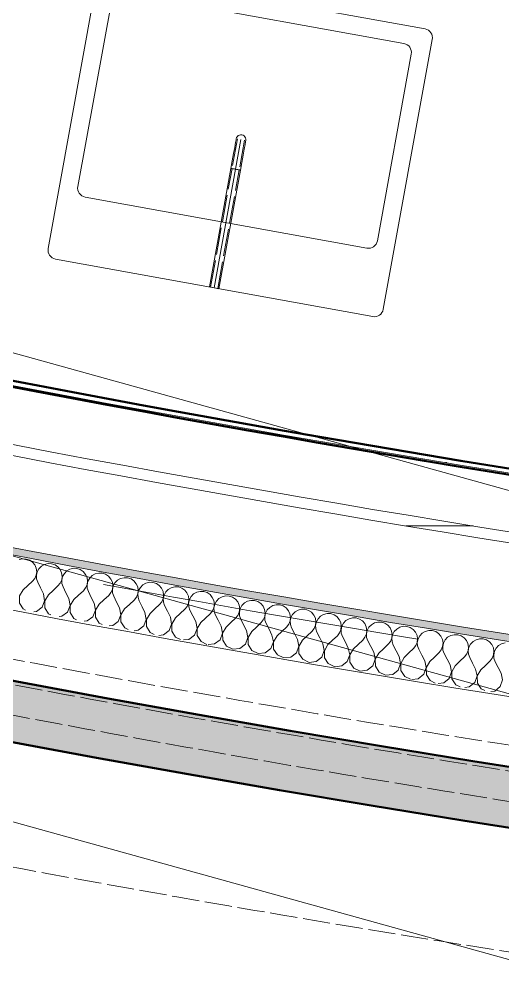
# Model space of a CAD drawing. Header units: millimetres. Extents: x -89663 to 74273, y -103666 to 18539.
# Drawn here: x -31987 to -31186, y -71964 to -70359 of the extents above; entities that cross this region are included whole.
import ezdxf
from ezdxf.enums import TextEntityAlignment as Align

# ---------------------------------------------------------------- set-up
doc = ezdxf.new("R2010")
doc.units = ezdxf.units.MM
doc.header["$MEASUREMENT"] = 0
for name, pattern in [('Dot & Dashed', [670.277762, 352.777767, -176.388884, 0, -141.111112]), ('Double Dashed', [1093.611073, 529.166651, -211.666656, 141.111112, -211.666656]), ('Hidden Line', [55, 45, -10])]:
    doc.linetypes.add(name, pattern=pattern)
for name, color, linetype in [('A-20-M_Floor_Slab', 7, 'Continuous'), ('A-25-M_Wall_Ext', 7, 'Continuous'), ('New_A-05-M_Gross_Int_WC_s', 7, 'Continuous'), ('New_A-15-MG_Structural_Grid_Phase_2', 7, 'Continuous'), ('New_A-25-M_Wall_Ext', 7, 'Continuous'), ('New_A-25-M_Wall_Int', 7, 'Continuous'), ('New_A-35-M_FFE_Sanitary', 7, 'Continuous'), ('New_A-40-M_Soft_Landscaping_P2', 7, 'Continuous')]:
    doc.layers.add(name, color=color, linetype=linetype)
for name, color, linetype, lineweight in [('A-20-M_Floor_Slab_Pen_No__89', 8, 'Continuous', 20), ('A-25-M_Wall_Ext_Pen_No__87', 8, 'Continuous', 20), ('New_A-25-M_Wall_Ext_Pen_No__87', 8, 'Continuous', 20), ('New_A-25-M_Wall_Int_Pen_No__193', 7, 'Continuous', 18), ('New_A-40-M_Soft_Landscaping_P2_Pen_No__150', 7, 'Continuous', 0), ('New_ArchiCAD Zone Stamps_Pen_No__6', 7, 'Continuous', 35)]:
    doc.layers.add(name, color=color, linetype=linetype, lineweight=lineweight)
for name, color, linetype, lineweight, true_color in [('New_A-05-M_Gross_Int_WC_s_Pen_No__74', 7, 'Continuous', 20, 0x606060), ('New_A-15-MG_Structural_Grid_Phase_2_Pen_No__222', 7, 'Continuous', 13, 0x65af33), ('New_A-25-M_Wall_Ext_Pen_No__107', 7, 'Continuous', 15, 0xa6a6a6), ('New_A-25-M_Wall_Ext_Pen_No__27', 7, 'Continuous', 50, 0x2a2a2a), ('New_A-25-M_Wall_Int_Pen_No__107', 7, 'Continuous', 15, 0xa6a6a6), ('New_A-25-M_Wall_Int_Pen_No__149', 7, 'Continuous', 0, 0x2a2a2a), ('New_A-35-M_FFE_Sanitary_Pen_No__211', 7, 'Continuous', 13, 0xebf6ff), ('New_A-35-M_FFE_Sanitary_Pen_No__27', 7, 'Continuous', 50, 0x2a2a2a), ('New_A-35-M_FFE_Sanitary_Pen_No__64', 7, 'Continuous', 20, 0x606060)]:
    doc.layers.add(name, color=color, linetype=linetype, lineweight=lineweight, true_color=true_color)
doc.styles.add('GENERATED_STYLE_1', font='')
doc.styles.add('GENERATED_STYLE_3', font='')
doc.styles.add('GENERATED_STYLE_4', font='')
doc.styles.get('GENERATED_STYLE_1').set_extended_font_data('Arial', bold=True)
doc.styles.get('GENERATED_STYLE_3').set_extended_font_data('Arial')
doc.styles.get('GENERATED_STYLE_4').set_extended_font_data('Swis721 BT')

# ---------------------------------------------------------------- blocks, each defined once
blk = doc.blocks.new('Female WC_INB 0163_41_1', base_point=(-32279.5, -69544.5))
at = {"layer": 'New_A-05-M_Gross_Int_WC_s_Pen_No__74', "linetype": 'Continuous'}
blk.add_arc((-26783.8, -43782.5), 27679.9, 246.44054, 262.17938, dxfattribs=at)
at = {"layer": 'New_ArchiCAD Zone Stamps_Pen_No__6'}
for tag, height, style, p in [('ROOM_NAME', 250, 'GENERATED_STYLE_1', (-32667.2, -68179)), ('zoneNameLine2', 250, 'GENERATED_STYLE_1', (-32855.7, -68611.2)), ('ROOM_NUMBER', 200, 'GENERATED_STYLE_3', (-33044.1, -69031.9)), ('measuredAreaCode', 200, 'GENERATED_STYLE_3', (-33201.1, -69392)), ('ROOM_HOLES_PRM', 200, 'GENERATED_STYLE_3', (-32893.7, -69526)), ('DUMMY_649', 200, 'GENERATED_STYLE_3', (-32404.4, -69739.4)), ('DUMMY_650', 133.3, 'GENERATED_STYLE_3', (-32125.1, -69845.9))]:
    blk.add_attdef(tag, text='', height=height, rotation=336.4404, dxfattribs=dict(at, style=style)).set_placement(p, align=Align.TOP_LEFT)
blk = doc.blocks.new('Mesh_33_1', base_point=(-40933.1, -67038.1))
at = {"layer": 'New_A-40-M_Soft_Landscaping_P2_Pen_No__150', "linetype": 'Continuous', "flags": 128}
blk.add_lwpolyline([(-40933.1, -67038.1, 0.320491), (-40900.8, -69852.7, 0.075053), (-37194.7, -72335.5, 0.135492), (-17580.9, -76160.2), (-17996, -70643, -0.183873), (-38079.9, -69688.1, -0.169448), (-40869.9, -67158.8, -0.091733)], format="xyb", close=True, dxfattribs=at)
blk = doc.blocks.new('Mesh_34_1', base_point=(-38055.1, -69698.9))
at = {"layer": 'New_A-40-M_Soft_Landscaping_P2_Pen_No__150', "linetype": 'Continuous', "flags": 128}
blk.add_lwpolyline([(-38055.1, -69698.9, -0.169694), (-40869.9, -67158.8, 0.334983), (-40169.4, -69895, 0.065126), (-36684.4, -71850.8, 0.165018), (-17774.3, -73560), (-17996, -70643, -0.183626)], format="xyb", close=True, dxfattribs=at)
blk = doc.blocks.new('Slab_71_1', base_point=(-38011.1, -70020.7))
at = {"layer": 'A-20-M_Floor_Slab_Pen_No__89', "linetype": 'Continuous', "flags": 128}
blk.add_lwpolyline([(-38011.1, -70020.7), (-37706.8, -69326.8), (-30776.4, -71251.7), (-30890.3, -71998.5)], close=True, dxfattribs=at)
blk = doc.blocks.new('Slab_72_1', base_point=(-37706.8, -69326.8))
at = {"layer": 'A-20-M_Floor_Slab_Pen_No__89', "linetype": 'Continuous', "flags": 128}
blk.add_lwpolyline([(-37706.8, -69326.8), (-37838.6, -69627.5), (-30825.7, -71575.3), (-30776.4, -71251.7)], close=True, dxfattribs=at)
blk = doc.blocks.new('Wall_53_1', base_point=(-38176, -69536.6))
at = {"layer": 'New_A-25-M_Wall_Ext_Pen_No__107', "linetype": 'Continuous', "lineweight": 0, "true_color": 0x535353}
blk.add_hatch(color=251, dxfattribs=at).paths.add_polyline_path([(-38176, -69536.6), (-38217.5, -69627.6, 0.177017), (-18856.6, -70909.4), (-18870.6, -70861.5), (-18884.7, -70813.4, -0.177006)])
at = {"layer": 'New_A-25-M_Wall_Ext_Pen_No__27', "linetype": 'Continuous'}
for radius, start in [(28161.8, 246.13805), (28261.8, 246.13561)]:
    blk.add_arc((-26783.5, -43782), radius, start, 286.28897, dxfattribs=at)
blk = doc.blocks.new('Wall_55_1', base_point=(-38175.9, -69536.5))
at = {"layer": 'New_A-25-M_Wall_Ext_Pen_No__87', "linetype": 'Hidden Line'}
for radius in [28161.8, 28211.8]:
    blk.add_arc((-26758.9, -43792.8), radius, 246.08329, 336.44041, dxfattribs=at)
blk = doc.blocks.new('Wall_93_1', base_point=(-37848.3, -69154.4))
at = {"layer": 'New_A-35-M_FFE_Sanitary_Pen_No__211', "linetype": 'Continuous'}
h = blk.add_hatch(dxfattribs=at)
h.set_pattern_fill('Plaster_0001', color=256, style=0, pattern_type=2)
h.set_pattern_definition([(164.31925, (0, 0), (46.81334, 166.75884), [0, -100]), (164.31925, (-71.55, -69.87), (46.81334, 166.75884), [0, -100])])
h.paths.add_polyline_path([(-37844.3, -69145.2), (-37848.3, -69154.4, 0.068547), (-30550.5, -71208.5), (-30549.2, -71198.5, -0.068546)])
at = {"layer": 'New_A-35-M_FFE_Sanitary_Pen_No__27', "linetype": 'Continuous'}
for radius, end in [(27780, 262.12234), (27770, 262.12216)]:
    blk.add_arc((-26743, -43690.6), radius, 246.43702, end, dxfattribs=at)
blk = doc.blocks.new('*X512')
at = {"layer": 'New_A-25-M_Wall_Int_Pen_No__107', "linetype": 'Continuous'}
for p, q in [((-31987.2, -71255.7), (-31981.5, -71254.4)), ((-31981.5, -71254.4), (-31975.6, -71254.7)), ((-31975.6, -71254.7), (-31970, -71256.6)), ((-31970, -71256.6), (-31965.1, -71259.9)), ((-31965.1, -71259.9), (-31961.4, -71264.4)), ((-31961.4, -71264.4), (-31959, -71269.9)), ((-31959, -71269.9), (-31958.2, -71275.7)), ((-31957.4, -71275.8), (-31954.6, -71270.7)), ((-31954.6, -71270.7), (-31950.4, -71266.5)), ((-31950.4, -71266.5), (-31945.2, -71263.7)), ((-31945.2, -71263.7), (-31939.5, -71262.3)), ((-31939.5, -71262.3), (-31933.6, -71262.6)), ((-31933.6, -71262.6), (-31928, -71264.5)), ((-31928, -71264.5), (-31923.1, -71267.8)), ((-31923.1, -71267.8), (-31919.4, -71272.3)), ((-31919.4, -71272.3), (-31917, -71277.7)), ((-31912.5, -71278.6), (-31908.4, -71274.4)), ((-31908.4, -71274.4), (-31903.2, -71271.5)), ((-31903.2, -71271.5), (-31897.5, -71270.1)), ((-31897.5, -71270.1), (-31891.6, -71270.4)), ((-31891.6, -71270.4), (-31886, -71272.3)), ((-31886, -71272.3), (-31881.1, -71275.6)), ((-31961.4, -71287), (-31965.1, -71291.5)), ((-31959, -71281.6), (-31961.4, -71287)), ((-31958.2, -71275.7), (-31959, -71281.6)), ((-31958.8, -71281.6), (-31957.4, -71275.8)), ((-31958.6, -71287.5), (-31958.8, -71281.6)), ((-31956.7, -71293.1), (-31958.6, -71287.5)), ((-31916.9, -71289.4), (-31919.3, -71294.9)), ((-31917, -71277.7), (-31916.1, -71283.6)), ((-31916.1, -71283.6), (-31916.9, -71289.4)), ((-31916.8, -71289.5), (-31915.4, -71283.7)), ((-31916.5, -71295.4), (-31916.8, -71289.5)), ((-31915.4, -71283.7), (-31912.5, -71278.6)), ((-31881.1, -71275.6), (-31877.3, -71280.1)), ((-31877.3, -71280.1), (-31874.9, -71285.5)), ((-31874.9, -71285.5), (-31874.1, -71291.4)), ((-31873.4, -71291.5), (-31870.5, -71286.4)), ((-31870.5, -71286.4), (-31866.3, -71282.2)), ((-31866.3, -71282.2), (-31861.2, -71279.3)), ((-31861.2, -71279.3), (-31855.4, -71277.9)), ((-31855.4, -71277.9), (-31849.6, -71278.2)), ((-31849.6, -71278.2), (-31844, -71280)), ((-31844, -71280), (-31839.1, -71283.4)), ((-31839.1, -71283.4), (-31835.3, -71287.9)), ((-31835.3, -71287.9), (-31832.9, -71293.3)), ((-31828.5, -71294.1), (-31824.3, -71289.9)), ((-31824.3, -71289.9), (-31819.2, -71287)), ((-31819.2, -71287), (-31813.4, -71285.7)), ((-31813.4, -71285.7), (-31807.5, -71285.9)), ((-31807.5, -71285.9), (-31801.9, -71287.8)), ((-31801.9, -71287.8), (-31797, -71291.1)), ((-31797, -71291.1), (-31793.3, -71295.6)), ((-31987.1, -71316), (-31980.9, -71306)), ((-31980.9, -71306), (-31973, -71298.8)), ((-31973, -71298.8), (-31965.1, -71291.5)), ((-31952, -71302.7), (-31956.7, -71293.1)), ((-31947.3, -71312.3), (-31952, -71302.7)), ((-31938.8, -71313.9), (-31931, -71306.7)), ((-31931, -71306.7), (-31923.1, -71299.4)), ((-31919.3, -71294.9), (-31923.1, -71299.4)), ((-31914.7, -71301), (-31916.5, -71295.4)), ((-31909.9, -71310.6), (-31914.7, -71301)), ((-31877.3, -71302.7), (-31881, -71307.2)), ((-31874.9, -71297.3), (-31877.3, -71302.7)), ((-31874.1, -71291.4), (-31874.9, -71297.3)), ((-31874.7, -71297.3), (-31873.4, -71291.5)), ((-31874.5, -71303.2), (-31874.7, -71297.3)), ((-31872.6, -71308.8), (-31874.5, -71303.2)), ((-31832.8, -71305), (-31835.2, -71310.4)), ((-31832.9, -71293.3), (-31832.1, -71299.1)), ((-31832.1, -71299.1), (-31832.8, -71305)), ((-31832.7, -71305), (-31831.3, -71299.3)), ((-31832.4, -71310.9), (-31832.7, -71305)), ((-31831.3, -71299.3), (-31828.5, -71294.1)), ((-31793.3, -71295.6), (-31790.8, -71301)), ((-31790.8, -71301), (-31790, -71306.8)), ((-31790, -71306.8), (-31790.8, -71312.7)), ((-31790.6, -71312.7), (-31789.3, -71307)), ((-31789.3, -71307), (-31786.4, -71301.8)), ((-31786.4, -71301.8), (-31782.2, -71297.6)), ((-31782.2, -71297.6), (-31777.1, -71294.7)), ((-31777.1, -71294.7), (-31771.4, -71293.3)), ((-31771.4, -71293.3), (-31765.5, -71293.5)), ((-31765.5, -71293.5), (-31759.9, -71295.4)), ((-31759.9, -71295.4), (-31755, -71298.7)), ((-31755, -71298.7), (-31751.2, -71303.2)), ((-31751.2, -71303.2), (-31748.8, -71308.6)), ((-31744.3, -71309.4), (-31740.2, -71305.2)), ((-31740.2, -71305.2), (-31735.1, -71302.3)), ((-31735.1, -71302.3), (-31729.3, -71300.9)), ((-31729.3, -71300.9), (-31723.4, -71301.1)), ((-31723.4, -71301.1), (-31717.8, -71303)), ((-31717.8, -71303), (-31712.9, -71306.3)), ((-31712.9, -71306.3), (-31709.1, -71310.8)), ((-31987.1, -71327.7), (-31987.1, -71316)), ((-31947.3, -71312.3), (-31945.2, -71323.9)), ((-31945, -71323.9), (-31938.8, -71313.9)), ((-31905.2, -71320.2), (-31909.9, -71310.6)), ((-31905.2, -71320.2), (-31903.1, -71331.7)), ((-31902.9, -71331.7), (-31896.8, -71321.8)), ((-31896.8, -71321.8), (-31888.9, -71314.5)), ((-31888.9, -71314.5), (-31881, -71307.2)), ((-31867.8, -71318.4), (-31872.6, -71308.8)), ((-31863.1, -71328), (-31867.8, -71318.4)), ((-31854.7, -71329.5), (-31846.8, -71322.3)), ((-31846.8, -71322.3), (-31838.9, -71315)), ((-31835.2, -71310.4), (-31838.9, -71315)), ((-31830.5, -71316.5), (-31832.4, -71310.9)), ((-31825.8, -71326.1), (-31830.5, -71316.5)), ((-31804.7, -71330), (-31796.8, -71322.7)), ((-31793.1, -71318.1), (-31796.8, -71322.7)), ((-31790.8, -71312.7), (-31793.1, -71318.1)), ((-31790.3, -71318.6), (-31790.6, -71312.7)), ((-31788.4, -71324.2), (-31790.3, -71318.6)), ((-31748.7, -71320.3), (-31751, -71325.7)), ((-31748.8, -71308.6), (-31747.9, -71314.5)), ((-31747.9, -71314.5), (-31748.7, -71320.3)), ((-31748.5, -71320.3), (-31747.2, -71314.6)), ((-31748.2, -71326.2), (-31748.5, -71320.3)), ((-31747.2, -71314.6), (-31744.3, -71309.4)), ((-31709.1, -71310.8), (-31706.7, -71316.2)), ((-31706.7, -71316.2), (-31705.8, -71322)), ((-31705.8, -71322), (-31706.6, -71327.9)), ((-31706.4, -71327.9), (-31705.1, -71322.1)), ((-31705.1, -71322.1), (-31702.3, -71317)), ((-31702.3, -71317), (-31698.1, -71312.7)), ((-31698.1, -71312.7), (-31693, -71309.8)), ((-31693, -71309.8), (-31687.3, -71308.4)), ((-31687.3, -71308.4), (-31681.4, -71308.6)), ((-31681.4, -71308.6), (-31675.8, -71310.5)), ((-31675.8, -71310.5), (-31670.9, -71313.8)), ((-31670.9, -71313.8), (-31667.1, -71318.3)), ((-31667.1, -71318.3), (-31664.6, -71323.7)), ((-31660.2, -71324.4), (-31656, -71320.2)), ((-31656, -71320.2), (-31650.9, -71317.3)), ((-31650.9, -71317.3), (-31645.2, -71315.9)), ((-31645.2, -71315.9), (-31639.3, -71316.1)), ((-31639.3, -71316.1), (-31633.7, -71317.9)), ((-31633.7, -71317.9), (-31628.8, -71321.2)), ((-31628.8, -71321.2), (-31625, -71325.7)), ((-31980.9, -71337.6), (-31987.1, -71327.7)), ((-31977.1, -71339.5), (-31980.9, -71337.6)), ((-31949.4, -71334.8), (-31958.8, -71341.8)), ((-31945.2, -71323.9), (-31949.4, -71334.8)), ((-31945, -71335.6), (-31945, -71323.9)), ((-31938.8, -71345.5), (-31945, -71335.6)), ((-31903.1, -71331.7), (-31907.3, -71342.6)), ((-31902.8, -71343.5), (-31902.9, -71331.7)), ((-31863.1, -71328), (-31860.9, -71339.5)), ((-31860.8, -71339.5), (-31854.7, -71329.5)), ((-31821, -71335.7), (-31825.8, -71326.1)), ((-31821, -71335.7), (-31818.8, -71347.2)), ((-31818.6, -71347.3), (-31812.6, -71337.3)), ((-31812.6, -71337.3), (-31804.7, -71330)), ((-31783.6, -71333.8), (-31788.4, -71324.2)), ((-31778.9, -71343.4), (-31783.6, -71333.8)), ((-31770.4, -71344.9), (-31762.6, -71337.6)), ((-31762.6, -71337.6), (-31754.8, -71330.3)), ((-31751, -71325.7), (-31754.8, -71330.3)), ((-31746.3, -71331.8), (-31748.2, -71326.2)), ((-31741.5, -71341.4), (-31746.3, -71331.8)), ((-31720.5, -71345.2), (-31712.6, -71337.9)), ((-31708.9, -71333.3), (-31712.6, -71337.9)), ((-31706.6, -71327.9), (-31708.9, -71333.3)), ((-31706.1, -71333.8), (-31706.4, -71327.9)), ((-31704.2, -71339.4), (-31706.1, -71333.8)), ((-31664.5, -71335.4), (-31666.8, -71340.8)), ((-31664.6, -71323.7), (-31663.7, -71329.5)), ((-31663.7, -71329.5), (-31664.5, -71335.4)), ((-31664.3, -71335.4), (-31663, -71329.6)), ((-31664, -71341.3), (-31664.3, -71335.4)), ((-31663, -71329.6), (-31660.2, -71324.4)), ((-31625, -71325.7), (-31622.5, -71331.1)), ((-31622.5, -71331.1), (-31621.6, -71336.9)), ((-31621.6, -71336.9), (-31622.4, -71342.8)), ((-31622.2, -71342.8), (-31620.9, -71337.1)), ((-31620.9, -71337.1), (-31618.1, -71331.9)), ((-31618.1, -71331.9), (-31613.9, -71327.6)), ((-31613.9, -71327.6), (-31608.8, -71324.7)), ((-31608.8, -71324.7), (-31603.1, -71323.3)), ((-31603.1, -71323.3), (-31597.2, -71323.5)), ((-31597.2, -71323.5), (-31591.6, -71325.3)), ((-31591.6, -71325.3), (-31586.7, -71328.6)), ((-31586.7, -71328.6), (-31582.9, -71333.1)), ((-31582.9, -71333.1), (-31580.4, -71338.4)), ((-31580.4, -71338.4), (-31579.5, -71344.3)), ((-31578.8, -71344.4), (-31576, -71339.2)), ((-31576, -71339.2), (-31571.8, -71335)), ((-31571.8, -71335), (-31566.7, -71332)), ((-31566.7, -71332), (-31561, -71330.6)), ((-31561, -71330.6), (-31555.1, -71330.8)), ((-31555.1, -71330.8), (-31549.5, -71332.6)), ((-31549.5, -71332.6), (-31544.6, -71335.9)), ((-31544.6, -71335.9), (-31540.7, -71340.4)), ((-31524.6, -71339.3), (-31518.9, -71337.9)), ((-31518.9, -71337.9), (-31513, -71338.1)), ((-31513, -71338.1), (-31507.4, -71339.9)), ((-31958.8, -71341.8), (-31963, -71342.2)), ((-31934.9, -71347.5), (-31938.8, -71345.5)), ((-31916.6, -71349.7), (-31921.1, -71350.1)), ((-31907.3, -71342.6), (-31916.6, -71349.7)), ((-31896.7, -71353.4), (-31902.8, -71343.5)), ((-31892.4, -71355.5), (-31896.7, -71353.4)), ((-31865.2, -71350.4), (-31874.5, -71357.5)), ((-31860.9, -71339.5), (-31865.2, -71350.4)), ((-31860.7, -71351.2), (-31860.8, -71339.5)), ((-31854.5, -71361.2), (-31860.7, -71351.2)), ((-31818.8, -71347.2), (-31823, -71358.2)), ((-31818.6, -71359), (-31818.6, -71347.3)), ((-31776.7, -71354.9), (-31780.9, -71365.8)), ((-31778.9, -71343.4), (-31776.7, -71354.9)), ((-31776.5, -71354.9), (-31770.4, -71344.9)), ((-31776.4, -71366.6), (-31776.5, -71354.9)), ((-31736.7, -71351), (-31741.5, -71341.4)), ((-31736.7, -71351), (-31734.5, -71362.5)), ((-31734.4, -71362.5), (-31728.3, -71352.5)), ((-31728.3, -71352.5), (-31720.5, -71345.2)), ((-31699.4, -71349), (-31704.2, -71339.4)), ((-31694.6, -71358.5), (-31699.4, -71349)), ((-31686.2, -71360), (-31678.3, -71352.7)), ((-31678.3, -71352.7), (-31670.5, -71345.4)), ((-31666.8, -71340.8), (-31670.5, -71345.4)), ((-31662.1, -71346.9), (-31664, -71341.3)), ((-31657.3, -71356.4), (-31662.1, -71346.9)), ((-31636.2, -71360.2), (-31628.4, -71352.8)), ((-31624.7, -71348.2), (-31628.4, -71352.8)), ((-31622.4, -71342.8), (-31624.7, -71348.2)), ((-31621.9, -71348.7), (-31622.2, -71342.8)), ((-31620, -71354.3), (-31621.9, -71348.7)), ((-31615.1, -71363.9), (-31620, -71354.3)), ((-31580.2, -71350.2), (-31582.5, -71355.6)), ((-31579.5, -71344.3), (-31580.2, -71350.2)), ((-31580.1, -71350.2), (-31578.8, -71344.4)), ((-31579.7, -71356.1), (-31580.1, -71350.2)), ((-31540.7, -71340.4), (-31538.3, -71345.7)), ((-31538.3, -71345.7), (-31537.4, -71351.6)), ((-31537.4, -71351.6), (-31538.1, -71357.5)), ((-31537.9, -71357.5), (-31536.6, -71351.7)), ((-31536.6, -71351.7), (-31533.8, -71346.5)), ((-31533.8, -71346.5), (-31529.7, -71342.3)), ((-31529.7, -71342.3), (-31524.6, -71339.3)), ((-31507.4, -71339.9), (-31502.5, -71343.1)), ((-31502.5, -71343.1), (-31498.6, -71347.6)), ((-31498.6, -71347.6), (-31496.1, -71353)), ((-31496.1, -71353), (-31495.2, -71358.8)), ((-31494.5, -71358.9), (-31491.7, -71353.7)), ((-31491.7, -71353.7), (-31487.6, -71349.5)), ((-31487.6, -71349.5), (-31482.5, -71346.5)), ((-31482.5, -71346.5), (-31476.8, -71345.1)), ((-31476.8, -71345.1), (-31470.9, -71345.3)), ((-31470.9, -71345.3), (-31465.2, -71347.1)), ((-31465.2, -71347.1), (-31460.3, -71350.3)), ((-31460.3, -71350.3), (-31456.5, -71354.8)), ((-31456.5, -71354.8), (-31454, -71360.1)), ((-31445.4, -71356.7), (-31440.3, -71353.7)), ((-31440.3, -71353.7), (-31434.6, -71352.2)), ((-31434.6, -71352.2), (-31428.7, -71352.4)), ((-31428.7, -71352.4), (-31423.1, -71354.2)), ((-31423.1, -71354.2), (-31418.2, -71357.4)), ((-31874.5, -71357.5), (-31879.4, -71358)), ((-31849.7, -71363.6), (-31854.5, -71361.2)), ((-31832.3, -71365.2), (-31837.9, -71365.8)), ((-31823, -71358.2), (-31832.3, -71365.2)), ((-31812.4, -71368.9), (-31818.6, -71359)), ((-31806.7, -71371.7), (-31812.4, -71368.9)), ((-31780.9, -71365.8), (-31790.2, -71372.9)), ((-31770.2, -71376.5), (-31776.4, -71366.6)), ((-31734.5, -71362.5), (-31738.7, -71373.4)), ((-31734.3, -71374.2), (-31734.4, -71362.5)), ((-31692.4, -71370), (-31696.5, -71381)), ((-31694.6, -71358.5), (-31692.4, -71370)), ((-31692.2, -71370.1), (-31686.2, -71360)), ((-31692.1, -71381.8), (-31692.2, -71370.1)), ((-31652.4, -71366), (-31657.3, -71356.4)), ((-31652.4, -71366), (-31650.2, -71377.5)), ((-31650, -71377.5), (-31644, -71367.5)), ((-31644, -71367.5), (-31636.2, -71360.2)), ((-31610.3, -71373.4), (-31615.1, -71363.9)), ((-31601.8, -71374.9), (-31594, -71367.5)), ((-31594, -71367.5), (-31586.2, -71360.2)), ((-31582.5, -71355.6), (-31586.2, -71360.2)), ((-31577.8, -71361.7), (-31579.7, -71356.1)), ((-31573, -71371.2), (-31577.8, -71361.7)), ((-31568.1, -71380.8), (-31573, -71371.2)), ((-31551.9, -71374.9), (-31544.1, -71367.5)), ((-31540.4, -71362.9), (-31544.1, -71367.5)), ((-31538.1, -71357.5), (-31540.4, -71362.9)), ((-31537.6, -71363.4), (-31537.9, -71357.5)), ((-31535.7, -71369), (-31537.6, -71363.4)), ((-31530.8, -71378.5), (-31535.7, -71369)), ((-31498.2, -71370.1), (-31501.9, -71374.8)), ((-31495.9, -71364.7), (-31498.2, -71370.1)), ((-31495.2, -71358.8), (-31495.9, -71364.7)), ((-31495.8, -71364.7), (-31494.5, -71358.9)), ((-31495.4, -71370.6), (-31495.8, -71364.7)), ((-31493.5, -71376.2), (-31495.4, -71370.6)), ((-31454, -71360.1), (-31453.1, -71366)), ((-31453.1, -71366), (-31453.8, -71371.9)), ((-31453.6, -71371.9), (-31452.3, -71366.1)), ((-31452.3, -71366.1), (-31449.6, -71360.9)), ((-31449.6, -71360.9), (-31445.4, -71356.7)), ((-31418.2, -71357.4), (-31414.3, -71361.9)), ((-31414.3, -71361.9), (-31411.8, -71367.3)), ((-31411.8, -71367.3), (-31410.9, -71373.1)), ((-31410.2, -71373.2), (-31407.4, -71368)), ((-31407.4, -71368), (-31403.3, -71363.7)), ((-31403.3, -71363.7), (-31398.2, -71360.8)), ((-31398.2, -71360.8), (-31392.5, -71359.3)), ((-31392.5, -71359.3), (-31386.6, -71359.5)), ((-31386.6, -71359.5), (-31381, -71361.2)), ((-31381, -71361.2), (-31376, -71364.5)), ((-31376, -71364.5), (-31372.2, -71368.9)), ((-31372.2, -71368.9), (-31369.7, -71374.3)), ((-31365.2, -71375), (-31361.1, -71370.8)), ((-31361.1, -71370.8), (-31356, -71367.8)), ((-31356, -71367.8), (-31350.3, -71366.3)), ((-31350.3, -71366.3), (-31344.4, -71366.5)), ((-31344.4, -71366.5), (-31338.8, -71368.2)), ((-31338.8, -71368.2), (-31333.9, -71371.5)), ((-31790.2, -71372.9), (-31796.7, -71373.6)), ((-31763.5, -71379.8), (-31770.2, -71376.5)), ((-31748, -71380.5), (-31755.6, -71381.3)), ((-31738.7, -71373.4), (-31748, -71380.5)), ((-31728, -71384.1), (-31734.3, -71374.2)), ((-31720.1, -71388), (-31728, -71384.1)), ((-31696.5, -71381), (-31705.8, -71388.1)), ((-31685.8, -71391.7), (-31692.1, -71381.8)), ((-31650.2, -71377.5), (-31654.3, -71388.5)), ((-31649.9, -71389.2), (-31650, -71377.5)), ((-31608, -71384.9), (-31612.1, -71395.9)), ((-31610.3, -71373.4), (-31608, -71384.9)), ((-31607.8, -71384.9), (-31601.8, -71374.9)), ((-31607.7, -71396.6), (-31607.8, -71384.9)), ((-31568.1, -71380.8), (-31565.8, -71392.2)), ((-31565.7, -71392.3), (-31559.7, -71382.2)), ((-31559.7, -71382.2), (-31551.9, -71374.9)), ((-31525.9, -71388), (-31530.8, -71378.5)), ((-31517.5, -71389.5), (-31509.7, -71382.1)), ((-31509.7, -71382.1), (-31501.9, -71374.8)), ((-31488.6, -71385.7), (-31493.5, -71376.2)), ((-31483.7, -71395.3), (-31488.6, -71385.7)), ((-31467.5, -71389.3), (-31459.7, -71381.9)), ((-31456.1, -71377.3), (-31459.7, -71381.9)), ((-31453.8, -71371.9), (-31456.1, -71377.3)), ((-31453.3, -71377.8), (-31453.6, -71371.9)), ((-31451.3, -71383.4), (-31453.3, -71377.8)), ((-31446.4, -71392.9), (-31451.3, -71383.4)), ((-31413.9, -71384.4), (-31417.6, -71389.1)), ((-31411.6, -71379), (-31413.9, -71384.4)), ((-31410.9, -71373.1), (-31411.6, -71379)), ((-31411.4, -71379), (-31410.2, -71373.2)), ((-31411.1, -71384.9), (-31411.4, -71379)), ((-31409.1, -71390.5), (-31411.1, -71384.9)), ((-31369.4, -71386), (-31371.7, -71391.5)), ((-31369.7, -71374.3), (-31368.7, -71380.1)), ((-31368.7, -71380.1), (-31369.4, -71386)), ((-31369.3, -71386), (-31368, -71380.3)), ((-31368.9, -71391.9), (-31369.3, -71386)), ((-31368, -71380.3), (-31365.2, -71375)), ((-31333.9, -71371.5), (-31330, -71375.9)), ((-31330, -71375.9), (-31327.5, -71381.3)), ((-31327.5, -71381.3), (-31326.6, -71387.1)), ((-31326.6, -71387.1), (-31327.2, -71393)), ((-31327.1, -71393), (-31325.8, -71387.2)), ((-31325.8, -71387.2), (-31323.1, -71382)), ((-31323.1, -71382), (-31319, -71377.7)), ((-31319, -71377.7), (-31313.9, -71374.8)), ((-31313.9, -71374.8), (-31308.2, -71373.3)), ((-31308.2, -71373.3), (-31302.3, -71373.4)), ((-31302.3, -71373.4), (-31296.6, -71375.2)), ((-31296.6, -71375.2), (-31291.7, -71378.4)), ((-31291.7, -71378.4), (-31287.8, -71382.8)), ((-31287.8, -71382.8), (-31285.3, -71388.2)), ((-31280.9, -71388.9), (-31276.8, -71384.6)), ((-31276.8, -71384.6), (-31271.7, -71381.6)), ((-31271.7, -71381.6), (-31266, -71380.2)), ((-31266, -71380.2), (-31260.1, -71380.3)), ((-31260.1, -71380.3), (-31254.5, -71382)), ((-31254.5, -71382), (-31249.5, -71385.2)), ((-31249.5, -71385.2), (-31245.6, -71389.7)), ((-31229.5, -71388.5), (-31223.8, -71387)), ((-31223.8, -71387), (-31217.9, -71387.1)), ((-31217.9, -71387.1), (-31212.3, -71388.8)), ((-31705.8, -71388.1), (-31714.8, -71389)), ((-31676.4, -71396.3), (-31685.8, -71391.7)), ((-31663.6, -71395.6), (-31674.2, -71396.7)), ((-31654.3, -71388.5), (-31663.6, -71395.6)), ((-31643.6, -71399.1), (-31649.9, -71389.2)), ((-31633.1, -71404.2), (-31643.6, -71399.1)), ((-31621.4, -71403), (-31633.1, -71404.2)), ((-31612.1, -71395.9), (-31621.4, -71403)), ((-31601.4, -71406.5), (-31607.7, -71396.6)), ((-31569.9, -71403.2), (-31579.2, -71410.4)), ((-31565.8, -71392.2), (-31569.9, -71403.2)), ((-31565.5, -71404), (-31565.7, -71392.3)), ((-31523.6, -71399.5), (-31527.7, -71410.5)), ((-31525.9, -71388), (-31523.6, -71399.5)), ((-31523.5, -71399.6), (-31517.5, -71389.5)), ((-31523.3, -71411.3), (-31523.5, -71399.6)), ((-31483.7, -71395.3), (-31481.4, -71406.7)), ((-31481.2, -71406.8), (-31475.3, -71396.7)), ((-31475.3, -71396.7), (-31467.5, -71389.3)), ((-31441.5, -71402.4), (-31446.4, -71392.9)), ((-31441.5, -71402.4), (-31439.2, -71413.9)), ((-31433.1, -71403.8), (-31425.3, -71396.4)), ((-31425.3, -71396.4), (-31417.6, -71389.1)), ((-31404.2, -71400), (-31409.1, -71390.5)), ((-31399.3, -71409.5), (-31404.2, -71400)), ((-31383.1, -71403.5), (-31375.4, -71396.1)), ((-31371.7, -71391.5), (-31375.4, -71396.1)), ((-31366.9, -71397.5), (-31368.9, -71391.9)), ((-31362, -71407), (-31366.9, -71397.5)), ((-31340.9, -71410.5), (-31333.1, -71403.1)), ((-31329.5, -71398.4), (-31333.1, -71403.1)), ((-31327.2, -71393), (-31329.5, -71398.4)), ((-31326.7, -71398.9), (-31327.1, -71393)), ((-31324.7, -71404.5), (-31326.7, -71398.9)), ((-31285, -71399.9), (-31287.3, -71405.4)), ((-31285.3, -71388.2), (-31284.4, -71394)), ((-31284.4, -71394), (-31285, -71399.9)), ((-31284.9, -71399.9), (-31283.6, -71394.1)), ((-31284.5, -71405.8), (-31284.9, -71399.9)), ((-31283.6, -71394.1), (-31280.9, -71388.9)), ((-31245.6, -71389.7), (-31243.1, -71395)), ((-31243.1, -71395), (-31242.2, -71400.9)), ((-31242.2, -71400.9), (-31242.8, -71406.7)), ((-31242.6, -71406.8), (-31241.4, -71401)), ((-31241.4, -71401), (-31238.7, -71395.8)), ((-31238.7, -71395.8), (-31234.6, -71391.5)), ((-31234.6, -71391.5), (-31229.5, -71388.5)), ((-31212.3, -71388.8), (-31207.3, -71392)), ((-31207.3, -71392), (-31203.4, -71396.5)), ((-31203.4, -71396.5), (-31200.9, -71401.8)), ((-31200.9, -71401.8), (-31199.9, -71407.6)), ((-31199.2, -71407.8), (-31196.5, -71402.5)), ((-31196.5, -71402.5), (-31192.4, -71398.2)), ((-31192.4, -71398.2), (-31187.3, -71395.2)), ((-31187.3, -71395.2), (-31181.6, -71393.7)), ((-31590.8, -71411.6), (-31601.4, -71406.5)), ((-31579.2, -71410.4), (-31590.8, -71411.6)), ((-31559.2, -71413.9), (-31565.5, -71404)), ((-31548.6, -71418.9), (-31559.2, -71413.9)), ((-31537, -71417.7), (-31548.6, -71418.9)), ((-31527.7, -71410.5), (-31537, -71417.7)), ((-31516.9, -71421.1), (-31523.3, -71411.3)), ((-31485.5, -71417.7), (-31494.7, -71424.9)), ((-31481.4, -71406.7), (-31485.5, -71417.7)), ((-31481, -71418.5), (-31481.2, -71406.8)), ((-31474.7, -71428.3), (-31481, -71418.5)), ((-31439.2, -71413.9), (-31443.2, -71424.9)), ((-31439, -71413.9), (-31433.1, -71403.8)), ((-31438.8, -71425.6), (-31439, -71413.9)), ((-31399.3, -71409.5), (-31396.9, -71421)), ((-31396.8, -71421), (-31390.8, -71410.9)), ((-31390.8, -71410.9), (-31383.1, -71403.5)), ((-31357, -71416.5), (-31362, -71407)), ((-31357, -71416.5), (-31354.7, -71428)), ((-31354.5, -71428), (-31348.6, -71417.9)), ((-31348.6, -71417.9), (-31340.9, -71410.5)), ((-31319.8, -71414), (-31324.7, -71404.5)), ((-31314.8, -71423.5), (-31319.8, -71414)), ((-31306.4, -71424.9), (-31298.6, -71417.4)), ((-31298.6, -71417.4), (-31290.9, -71410)), ((-31287.3, -71405.4), (-31290.9, -71410)), ((-31282.5, -71411.4), (-31284.5, -71405.8)), ((-31277.5, -71420.9), (-31282.5, -71411.4)), ((-31256.4, -71424.3), (-31248.7, -71416.9)), ((-31245, -71412.2), (-31248.7, -71416.9)), ((-31242.8, -71406.7), (-31245, -71412.2)), ((-31242.2, -71412.7), (-31242.6, -71406.8)), ((-31240.2, -71418.2), (-31242.2, -71412.7)), ((-31235.3, -71427.7), (-31240.2, -71418.2)), ((-31202.8, -71419), (-31206.4, -71423.7)), ((-31200.6, -71413.5), (-31202.8, -71419)), ((-31199.9, -71407.6), (-31200.6, -71413.5)), ((-31200.4, -71413.6), (-31199.2, -71407.8)), ((-31200, -71419.4), (-31200.4, -71413.6)), ((-31198, -71425), (-31200, -71419.4)), ((-31506.4, -71426.2), (-31516.9, -71421.1)), ((-31494.7, -71424.9), (-31506.4, -71426.2)), ((-31464.1, -71433.4), (-31474.7, -71428.3)), ((-31452.5, -71432.1), (-31464.1, -71433.4)), ((-31443.2, -71424.9), (-31452.5, -71432.1)), ((-31432.4, -71435.5), (-31438.8, -71425.6)), ((-31421.8, -71440.5), (-31432.4, -71435.5)), ((-31401, -71432), (-31410.2, -71439.2)), ((-31396.9, -71421), (-31401, -71432)), ((-31396.5, -71432.7), (-31396.8, -71421)), ((-31390.1, -71442.5), (-31396.5, -71432.7)), ((-31354.7, -71428), (-31358.7, -71439)), ((-31354.3, -71439.7), (-31354.5, -71428)), ((-31312.4, -71434.9), (-31316.4, -71445.9)), ((-31314.8, -71423.5), (-31312.4, -71434.9)), ((-31312.3, -71435), (-31306.4, -71424.9)), ((-31312, -71446.7), (-31312.3, -71435)), ((-31272.6, -71430.4), (-31277.5, -71420.9)), ((-31272.6, -71430.4), (-31270.2, -71441.8)), ((-31270, -71441.9), (-31264.1, -71431.7)), ((-31264.1, -71431.7), (-31256.4, -71424.3)), ((-31230.3, -71437.2), (-31235.3, -71427.7)), ((-31221.8, -71438.6), (-31214.1, -71431.1)), ((-31214.1, -71431.1), (-31206.4, -71423.7)), ((-31193, -71434.5), (-31198, -71425)), ((-31188, -71444), (-31193, -71434.5)), ((-31410.2, -71439.2), (-31421.8, -71440.5)), ((-31379.6, -71447.5), (-31390.1, -71442.5)), ((-31367.9, -71446.2), (-31379.6, -71447.5)), ((-31358.7, -71439), (-31367.9, -71446.2)), ((-31347.9, -71449.5), (-31354.3, -71439.7)), ((-31338.2, -71454.1), (-31347.9, -71449.5)), ((-31316.4, -71445.9), (-31325.6, -71453.2)), ((-31305.6, -71456.5), (-31312, -71446.7)), ((-31270.2, -71441.8), (-31274.2, -71452.8)), ((-31269.7, -71453.6), (-31270, -71441.9)), ((-31227.9, -71448.7), (-31231.9, -71459.7)), ((-31230.3, -71437.2), (-31227.9, -71448.7)), ((-31227.7, -71448.7), (-31221.8, -71438.6)), ((-31227.4, -71460.4), (-31227.7, -71448.7)), ((-31188, -71444), (-31185.6, -71455.4)), ((-31325.6, -71453.2), (-31336.2, -71454.4)), ((-31297.3, -71460.4), (-31305.6, -71456.5)), ((-31283.3, -71460.1), (-31292.2, -71461.1)), ((-31274.2, -71452.8), (-31283.3, -71460.1)), ((-31263.3, -71463.4), (-31269.7, -71453.6)), ((-31256.2, -71466.6), (-31263.3, -71463.4)), ((-31241, -71467), (-31248.5, -71467.8)), ((-31231.9, -71459.7), (-31241, -71467)), ((-31221, -71470.2), (-31227.4, -71460.4)), ((-31189.6, -71466.4), (-31198.7, -71473.7)), ((-31185.6, -71455.4), (-31189.6, -71466.4)), ((-31215, -71473), (-31221, -71470.2)), ((-31198.7, -71473.7), (-31205, -71474.5))]:
    blk.add_line(p, q, dxfattribs=at)
blk = doc.blocks.new('Wall_117_1', base_point=(-37959.5, -69407.8))
at = {"layer": 'New_A-25-M_Wall_Int_Pen_No__107', "linetype": 'Continuous'}
h = blk.add_hatch(dxfattribs=at)
h.set_pattern_fill('Plywood_0001', color=256, style=0, pattern_type=2)
h.set_pattern_definition([(0, (0, 0), (0, 200), [])])
h.paths.add_polyline_path([(-30510.1, -71307.7, -0.069282), (-37887.5, -69242.8), (-37894.7, -69259.3, 0.069282), (-30512.5, -71325.6)])
blk.add_hatch(color=256, dxfattribs=at).paths.add_polyline_path([(-37959.5, -69407.8, 0.069282), (-30534.2, -71486.1), (-30532.6, -71474.2, -0.069282), (-37954.7, -69396.8)])
at = {"layer": 'New_A-25-M_Wall_Int_Pen_No__149', "linetype": 'Continuous'}
for radius, start in [(27776.8, 246.43702), (28046.8, 246.43704)]:
    blk.add_arc((-26783.5, -43782), radius, start, 262.28997, dxfattribs=at)
at = {"layer": 'New_A-25-M_Wall_Int_Pen_No__193', "linetype": 'Continuous'}
for radius, start in [(27794.8, 246.43702), (27944.8, 246.43703), (27956.8, 246.43704)]:
    blk.add_arc((-26783.5, -43782), radius, start, 262.28997, dxfattribs=at)
at = {"layer": 'New_A-25-M_Wall_Int', "color": 250, "lineweight": 50, "true_color": 0x2a2a2a}
blk.add_blockref('*X512', (0, 0), dxfattribs=at)
blk = doc.blocks.new('Wall_231_1', base_point=(-38294.6, -69816.9))
at = {"layer": 'A-25-M_Wall_Ext_Pen_No__87', "linetype": 'Hidden Line'}
for radius, start, end in [(28130.8, 246.16287, 336.76285), (28469.8, 246.15506, 336.76093)]:
    blk.add_arc((-26785.3, -43777.2), radius, start, end, dxfattribs=at)
blk = doc.blocks.new('Elbow Tube 19')
at = {"layer": 'New_A-35-M_FFE_Sanitary_Pen_No__64', "linetype": 'Continuous'}
for p, q in [((-8, 0), (-7.7, 2.1)), ((-7.7, -2.1), (-8, 0)), ((-7.7, 2.1), (-6.9, 4)), ((-6.9, 4), (-5.7, 5.7)), ((-5.7, 5.7), (-4, 6.9)), ((-4, 6.9), (-2.1, 7.7)), ((-2.1, 7.7), (0, 8)), ((1.7, 8), (0, 8)), ((6.7, 8), (1.7, 8)), ((14.6, 8), (6.7, 8)), ((25, 8), (14.6, 8)), ((37.1, 8), (25, 8)), ((50, 8), (37.1, 8)), ((50, 7.7), (50, 8)), ((50, 6.9), (50, 7.7)), ((50, 5.7), (50, 6.9)), ((50, 4), (50, 5.7)), ((50, 2.1), (50, 4)), ((50, 0), (50, 2.1)), ((50, -2.1), (50, 0)), ((-6.9, -4), (-7.7, -2.1)), ((-5.7, -5.7), (-6.9, -4)), ((-4, -6.9), (-5.7, -5.7)), ((-2.1, -7.7), (-4, -6.9)), ((0, -8), (-2.1, -7.7)), ((1.7, -8), (0, -8)), ((6.7, -8), (1.7, -8)), ((14.6, -8), (6.7, -8)), ((25, -8), (14.6, -8)), ((37.1, -8), (25, -8)), ((50, -8), (37.1, -8)), ((50, -4), (50, -2.1)), ((50, -5.7), (50, -4)), ((50, -6.9), (50, -5.7)), ((50, -7.7), (50, -6.9)), ((50, -8), (50, -7.7))]:
    blk.add_line(p, q, dxfattribs=at)
at = {"layer": 'New_A-35-M_FFE_Sanitary_Pen_No__64', "linetype": 'Hidden Line'}
for p, q in [((0, 6), (50, 6)), ((0, -6), (50, -6))]:
    blk.add_line(p, q, dxfattribs=at)
at = {"layer": 'New_A-35-M_FFE_Sanitary_Pen_No__64', "linetype": 'Dot & Dashed'}
blk.add_line((0, 0), (50, 0), dxfattribs=at)
blk = doc.blocks.new('Tube 19')
at = {"layer": 'New_A-35-M_FFE_Sanitary_Pen_No__64', "linetype": 'Continuous'}
for p, q in [((0, 8), (0, -8)), ((200, 8), (0, 8)), ((200, -8), (200, 8)), ((0, -8), (200, -8))]:
    blk.add_line(p, q, dxfattribs=at)
at = {"layer": 'New_A-35-M_FFE_Sanitary_Pen_No__64', "linetype": 'Hidden Line'}
for p, q in [((0, 6), (200, 6)), ((0, -6), (200, -6))]:
    blk.add_line(p, q, dxfattribs=at)
at = {"layer": 'New_A-35-M_FFE_Sanitary_Pen_No__64', "linetype": 'Dot & Dashed'}
blk.add_line((0, 0), (200, 0), dxfattribs=at)
blk = doc.blocks.new('Standard grid marker_24')
at = {"layer": 'New_A-15-MG_Structural_Grid_Phase_2_Pen_No__222', "linetype": 'Double Dashed'}
blk.add_arc((0, 0), 27977.6, 0, 90.63597, dxfattribs=at)
at = {"layer": 'New_A-15-MG_Structural_Grid_Phase_2_Pen_No__222', "style": 'GENERATED_STYLE_4'}
blk.add_attdef('AC_MarkerText_1', text='', height=350, rotation=90.3066, dxfattribs=at).set_placement((-1326.2, 28008), align=Align.MIDDLE_CENTER)
blk = doc.blocks.new('Basin 19')
at = {"layer": 'New_A-35-M_FFE_Sanitary_Pen_No__64', "linetype": 'Continuous'}
for p, q in [((-267.5, 0), (267.5, 0)), ((-282.5, -470), (-282.5, -15)), ((282.5, -15), (282.5, -470)), ((-237.5, -110), (237.5, -110)), ((-252.5, -440), (-252.5, -125)), ((252.5, -125), (252.5, -440)), ((237.5, -455), (-237.5, -455)), ((267.5, -485), (-267.5, -485))]:
    blk.add_line(p, q, dxfattribs=at)
for centre, start, end in [((-267.5, -15), 90, 180), ((267.5, -15), 0, 90), ((-237.5, -125), 90, 180), ((237.5, -125), 0, 90), ((-237.5, -440), 180, 270), ((237.5, -440), 270, 0), ((-267.5, -470), 180, 270), ((267.5, -470), 270, 0)]:
    blk.add_arc(centre, 15, start, end, dxfattribs=at)

msp = doc.modelspace()

# ---------------------------------------------------------------- block references
at = {"layer": 'A-20-M_Floor_Slab', "color": 8, "linetype": 'Continuous', "lineweight": 20}
for name, p in [('Slab_71_1', (-38011.1, -70020.7)), ('Slab_72_1', (-37706.8, -69326.8))]:
    msp.add_blockref(name, p, dxfattribs=at)
at = {"layer": 'A-25-M_Wall_Ext', "color": 250, "lineweight": 50, "true_color": 0x2a2a2a}
msp.add_blockref('Wall_231_1', (-38294.6, -69816.9), dxfattribs=at)
at = {"layer": 'New_A-05-M_Gross_Int_WC_s', "linetype": 'Continuous'}
msp.add_blockref('Female WC_INB 0163_41_1', (-32279.5, -69544.5), dxfattribs=at)
at = {"layer": 'New_A-15-MG_Structural_Grid_Phase_2', "color": 8, "linetype": 'Continuous', "lineweight": 15, "zscale": 1000, "rotation": 246.1337837427074}
msp.add_blockref('Standard grid marker_24', (-26783.5, -43781.2), dxfattribs=at)
at = {"layer": 'New_A-25-M_Wall_Ext', "color": 250, "lineweight": 50, "true_color": 0x2a2a2a}
for name, p in [('Wall_53_1', (-38176, -69536.6)), ('Wall_55_1', (-38175.9, -69536.5))]:
    msp.add_blockref(name, p, dxfattribs=at)
at = {"layer": 'New_A-25-M_Wall_Int', "color": 250, "lineweight": 50, "true_color": 0x2a2a2a}
msp.add_blockref('Wall_117_1', (-37959.5, -69407.8), dxfattribs=at)
at = {"layer": 'New_A-35-M_FFE_Sanitary', "color": 250, "lineweight": 50, "true_color": 0x2a2a2a}
msp.add_blockref('Wall_93_1', (-37848.3, -69154.4), dxfattribs=at)
at = {"layer": 'New_A-35-M_FFE_Sanitary', "color": 251, "linetype": 'Continuous', "lineweight": 20, "true_color": 0x606060, "xscale": -0.9999999999999998, "zscale": 1000}
for name, p, rotation in [('Basin 19', (-31664.1, -70804.7), 169.7129487023657), ('Elbow Tube 19', (-31619.5, -70558.7), 79.71304446666524)]:
    msp.add_blockref(name, p, dxfattribs=dict(at, rotation=rotation))
at = {"layer": 'New_A-35-M_FFE_Sanitary', "color": 251, "linetype": 'Continuous', "lineweight": 20, "true_color": 0x606060, "zscale": 1000, "rotation": 79.71304446660743}
msp.add_blockref('Tube 19', (-31664.1, -70804.7), dxfattribs=at)
at = {"layer": 'New_A-40-M_Soft_Landscaping_P2'}
for name, p in [('Mesh_33_1', (-40933.1, -67038.1)), ('Mesh_34_1', (-38055.1, -69698.9))]:
    msp.add_blockref(name, p, dxfattribs=at)

doc.saveas('drawing.dxf')
